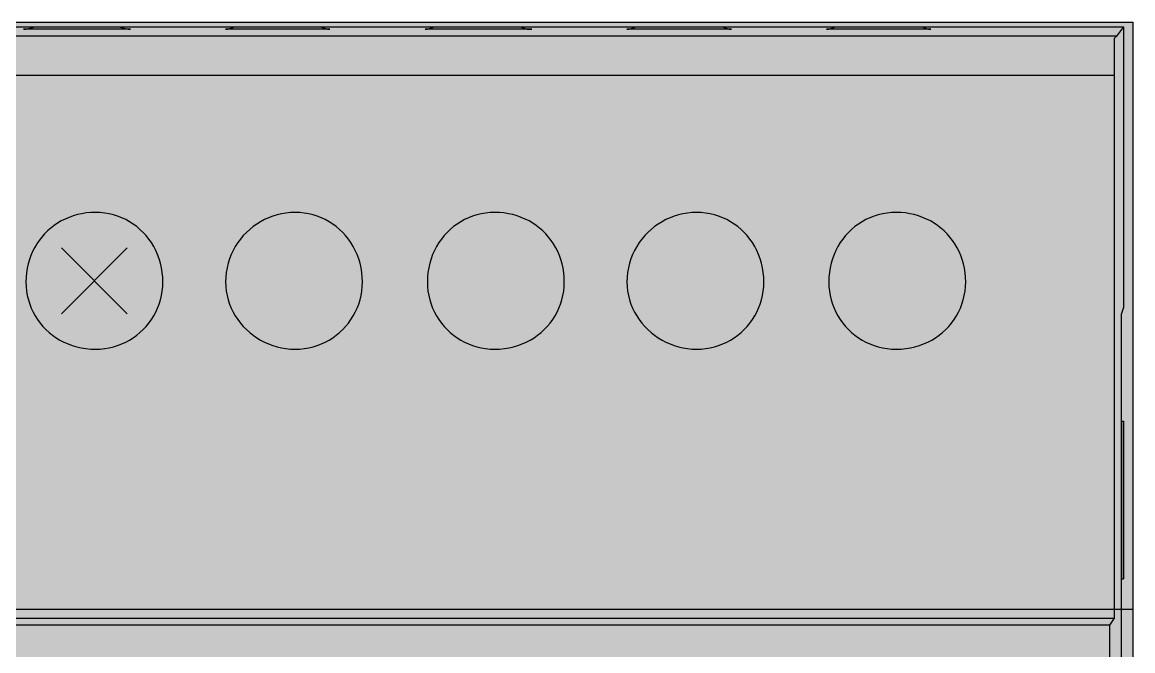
# Model space of a CAD drawing. Header units: millimetres. Extents: x 0 to 966, y -664 to 90.
# Drawn here: x 601.79 to 644, y -453.89 to -430 of the extents above; entities that cross this region are included whole.
import ezdxf

# ---------------------------------------------------------------- set-up
doc = ezdxf.new("R2010")
doc.units = ezdxf.units.MM
for name, color, linetype in [('HDL_BODY', 7, 'Continuous'), ('HDL_COLOUR', 7, 'Continuous'), ('HDL_DETAIL', 7, 'Continuous'), ('HDL_PRINT', 7, 'Continuous')]:
    doc.layers.add(name, color=color, linetype=linetype)

# ---------------------------------------------------------------- blocks, each defined once
blk = doc.blocks.new('M_DA6.10.1_FRONT')
at = {"layer": 'HDL_BODY', "true_color": 0x202126}
blk.add_hatch(color=250, dxfattribs=at).paths.add_polyline_path([(0, 0), (144, 0), (144, 90), (0, 90)])
at = {"layer": 'HDL_BODY', "true_color": 0x2a2a30}
blk.add_hatch(color=250, dxfattribs=at).paths.add_polyline_path([(0.4, 20.52), (143.6, 20.52), (143.6, 68.31), (0.4, 68.31)])
at = {"layer": 'HDL_COLOUR', "true_color": 0x1a332c}
blk.add_hatch(color=250, dxfattribs=at).paths.add_polyline_path([(107.142, 80.126), (107.136, 80.311), (107.118, 80.493), (107.089, 80.67), (107.05, 80.842), (107, 81.01), (106.94, 81.172), (106.87, 81.328), (106.791, 81.478), (106.704, 81.622), (106.607, 81.758), (106.503, 81.888), (106.391, 82.011), (106.271, 82.125), (106.145, 82.231), (106.012, 82.329), (105.873, 82.418), (105.728, 82.498), (105.577, 82.568), (105.422, 82.629), (105.262, 82.679), (105.097, 82.718), (104.929, 82.747), (104.757, 82.765), (104.582, 82.771), (104.404, 82.765), (104.23, 82.749), (104.06, 82.723), (103.894, 82.686), (103.732, 82.64), (103.576, 82.584), (103.424, 82.519), (103.278, 82.445), (103.138, 82.362), (103.004, 82.271), (102.877, 82.173), (102.756, 82.066), (102.642, 81.953), (102.535, 81.832), (102.437, 81.705), (102.346, 81.571), (102.263, 81.431), (102.189, 81.285), (102.124, 81.133), (102.068, 80.977), (102.021, 80.815), (101.985, 80.649), (101.958, 80.478), (101.942, 80.304), (101.936, 80.126), (101.942, 79.951), (101.96, 79.779), (101.989, 79.611), (102.028, 79.447), (102.079, 79.287), (102.139, 79.132), (102.21, 78.981), (102.29, 78.837), (102.379, 78.698), (102.477, 78.565), (102.583, 78.439), (102.698, 78.319), (102.82, 78.207), (102.95, 78.103), (103.087, 78.007), (103.231, 77.92), (103.381, 77.841), (103.537, 77.771), (103.699, 77.711), (103.866, 77.662), (104.039, 77.622), (104.216, 77.594), (104.397, 77.576), (104.582, 77.57), (104.757, 77.576), (104.929, 77.594), (105.097, 77.622), (105.262, 77.662), (105.422, 77.711), (105.577, 77.771), (105.728, 77.841), (105.873, 77.92), (106.012, 78.007), (106.145, 78.103), (106.271, 78.207), (106.391, 78.319), (106.503, 78.439), (106.607, 78.565), (106.704, 78.698), (106.791, 78.837), (106.87, 78.981), (106.94, 79.132), (107, 79.287), (107.05, 79.447), (107.089, 79.611), (107.118, 79.779), (107.136, 79.951), (107.142, 80.126)])
at = {"layer": 'HDL_COLOUR', "true_color": 0x18191d}
for points in [[(114.725, 80.126), (114.719, 80.311), (114.701, 80.493), (114.673, 80.67), (114.633, 80.842), (114.583, 81.01), (114.524, 81.172), (114.454, 81.328), (114.375, 81.478), (114.288, 81.622), (114.192, 81.758), (114.087, 81.888), (113.975, 82.011), (113.856, 82.125), (113.73, 82.231), (113.597, 82.329), (113.458, 82.418), (113.313, 82.498), (113.163, 82.568), (113.007, 82.629), (112.847, 82.679), (112.683, 82.718), (112.515, 82.747), (112.343, 82.765), (112.168, 82.771), (111.993, 82.765), (111.819, 82.747), (111.649, 82.718), (111.481, 82.679), (111.318, 82.629), (111.158, 82.568), (111.004, 82.498), (110.854, 82.418), (110.71, 82.329), (110.572, 82.231), (110.44, 82.125), (110.315, 82.011), (110.198, 81.888), (110.088, 81.758), (109.987, 81.622), (109.894, 81.478), (109.811, 81.328), (109.737, 81.172), (109.673, 81.01), (109.62, 80.842), (109.578, 80.67), (109.548, 80.493), (109.529, 80.311), (109.522, 80.126), (109.529, 79.951), (109.548, 79.779), (109.578, 79.611), (109.62, 79.447), (109.673, 79.287), (109.737, 79.132), (109.811, 78.981), (109.894, 78.837), (109.987, 78.698), (110.088, 78.565), (110.198, 78.439), (110.315, 78.319), (110.44, 78.207), (110.572, 78.103), (110.71, 78.007), (110.854, 77.92), (111.004, 77.841), (111.158, 77.771), (111.318, 77.711), (111.481, 77.662), (111.649, 77.622), (111.819, 77.594), (111.993, 77.576), (112.168, 77.57), (112.343, 77.576), (112.515, 77.594), (112.683, 77.622), (112.847, 77.662), (113.007, 77.711), (113.163, 77.771), (113.313, 77.841), (113.458, 77.92), (113.597, 78.007), (113.73, 78.103), (113.856, 78.207), (113.975, 78.319), (114.087, 78.439), (114.192, 78.565), (114.288, 78.698), (114.375, 78.837), (114.454, 78.981), (114.524, 79.132), (114.583, 79.287), (114.633, 79.447), (114.673, 79.611), (114.701, 79.779), (114.719, 79.951), (114.725, 80.126)], [(122.397, 80.126), (122.392, 80.304), (122.375, 80.478), (122.349, 80.649), (122.312, 80.815), (122.266, 80.977), (122.21, 81.133), (122.145, 81.285), (122.07, 81.431), (121.988, 81.571), (121.897, 81.705), (121.798, 81.832), (121.692, 81.953), (121.578, 82.066), (121.457, 82.173), (121.329, 82.271), (121.195, 82.362), (121.055, 82.445), (120.909, 82.519), (120.758, 82.584), (120.601, 82.64), (120.44, 82.686), (120.274, 82.723), (120.104, 82.749), (119.929, 82.765), (119.751, 82.771), (119.576, 82.765), (119.405, 82.747), (119.236, 82.718), (119.072, 82.679), (118.912, 82.629), (118.756, 82.568), (118.606, 82.498), (118.461, 82.418), (118.322, 82.329), (118.189, 82.231), (118.062, 82.125), (117.943, 82.011), (117.831, 81.888), (117.726, 81.758), (117.63, 81.622), (117.542, 81.478), (117.463, 81.328), (117.393, 81.172), (117.333, 81.01), (117.284, 80.842), (117.244, 80.67), (117.215, 80.493), (117.198, 80.311), (117.192, 80.126), (117.198, 79.951), (117.215, 79.779), (117.244, 79.611), (117.284, 79.447), (117.333, 79.287), (117.393, 79.132), (117.463, 78.981), (117.542, 78.837), (117.63, 78.698), (117.726, 78.565), (117.831, 78.439), (117.943, 78.319), (118.062, 78.207), (118.189, 78.103), (118.322, 78.007), (118.461, 77.92), (118.606, 77.841), (118.756, 77.771), (118.912, 77.711), (119.072, 77.662), (119.236, 77.622), (119.405, 77.594), (119.576, 77.576), (119.751, 77.57), (119.937, 77.576), (120.118, 77.594), (120.295, 77.622), (120.467, 77.662), (120.634, 77.711), (120.796, 77.771), (120.953, 77.841), (121.103, 77.92), (121.246, 78.007), (121.383, 78.103), (121.513, 78.207), (121.636, 78.319), (121.75, 78.439), (121.857, 78.565), (121.955, 78.698), (122.044, 78.837), (122.124, 78.981), (122.194, 79.132), (122.255, 79.287), (122.305, 79.447), (122.345, 79.611), (122.374, 79.779), (122.391, 79.951), (122.397, 80.126)], [(129.98, 80.126), (129.974, 80.311), (129.957, 80.493), (129.928, 80.67), (129.889, 80.842), (129.839, 81.01), (129.779, 81.172), (129.71, 81.328), (129.631, 81.478), (129.543, 81.622), (129.447, 81.758), (129.343, 81.888), (129.231, 82.011), (129.111, 82.125), (128.985, 82.231), (128.852, 82.329), (128.713, 82.418), (128.568, 82.498), (128.417, 82.568), (128.262, 82.629), (128.101, 82.679), (127.937, 82.718), (127.768, 82.747), (127.596, 82.765), (127.421, 82.771), (127.245, 82.765), (127.072, 82.747), (126.902, 82.718), (126.735, 82.679), (126.572, 82.629), (126.413, 82.568), (126.258, 82.498), (126.109, 82.418), (125.965, 82.329), (125.827, 82.231), (125.695, 82.125), (125.57, 82.011), (125.453, 81.888), (125.344, 81.758), (125.242, 81.622), (125.15, 81.478), (125.066, 81.328), (124.993, 81.172), (124.929, 81.01), (124.876, 80.842), (124.834, 80.67), (124.803, 80.493), (124.784, 80.311), (124.778, 80.126), (124.784, 79.951), (124.803, 79.779), (124.834, 79.611), (124.876, 79.447), (124.929, 79.287), (124.993, 79.132), (125.066, 78.981), (125.15, 78.837), (125.242, 78.698), (125.344, 78.565), (125.453, 78.439), (125.57, 78.319), (125.695, 78.207), (125.827, 78.103), (125.965, 78.007), (126.109, 77.92), (126.258, 77.841), (126.413, 77.771), (126.572, 77.711), (126.735, 77.662), (126.902, 77.622), (127.072, 77.594), (127.245, 77.576), (127.421, 77.57), (127.596, 77.576), (127.768, 77.594), (127.937, 77.622), (128.101, 77.662), (128.262, 77.711), (128.417, 77.771), (128.568, 77.841), (128.713, 77.92), (128.852, 78.007), (128.985, 78.103), (129.111, 78.207), (129.231, 78.319), (129.343, 78.439), (129.447, 78.565), (129.543, 78.698), (129.631, 78.837), (129.71, 78.981), (129.779, 79.132), (129.839, 79.287), (129.889, 79.447), (129.928, 79.611), (129.957, 79.779), (129.974, 79.951), (129.98, 80.126)], [(137.65, 80.126), (137.644, 80.304), (137.628, 80.478), (137.602, 80.649), (137.565, 80.815), (137.519, 80.977), (137.463, 81.133), (137.398, 81.285), (137.324, 81.431), (137.241, 81.571), (137.151, 81.705), (137.052, 81.832), (136.946, 81.953), (136.832, 82.066), (136.711, 82.173), (136.584, 82.271), (136.45, 82.362), (136.31, 82.445), (136.164, 82.519), (136.013, 82.584), (135.857, 82.64), (135.695, 82.686), (135.529, 82.723), (135.359, 82.749), (135.185, 82.765), (135.007, 82.771), (134.832, 82.765), (134.66, 82.747), (134.491, 82.718), (134.326, 82.679), (134.166, 82.629), (134.011, 82.568), (133.86, 82.498), (133.715, 82.418), (133.576, 82.329), (133.443, 82.231), (133.316, 82.125), (133.197, 82.011), (133.085, 81.888), (132.981, 81.758), (132.885, 81.622), (132.797, 81.478), (132.718, 81.328), (132.649, 81.172), (132.589, 81.01), (132.539, 80.842), (132.499, 80.67), (132.471, 80.493), (132.453, 80.311), (132.447, 80.126), (132.453, 79.951), (132.471, 79.779), (132.499, 79.611), (132.539, 79.447), (132.589, 79.287), (132.649, 79.132), (132.718, 78.981), (132.797, 78.837), (132.885, 78.698), (132.981, 78.565), (133.085, 78.439), (133.197, 78.319), (133.316, 78.207), (133.443, 78.103), (133.576, 78.007), (133.715, 77.92), (133.86, 77.841), (134.011, 77.771), (134.166, 77.711), (134.326, 77.662), (134.491, 77.622), (134.66, 77.594), (134.832, 77.576), (135.007, 77.57), (135.192, 77.576), (135.373, 77.594), (135.55, 77.622), (135.722, 77.662), (135.89, 77.711), (136.051, 77.771), (136.207, 77.841), (136.357, 77.92), (136.501, 78.007), (136.638, 78.103), (136.767, 78.207), (136.89, 78.319), (137.004, 78.439), (137.11, 78.565), (137.208, 78.698), (137.297, 78.837), (137.377, 78.981), (137.447, 79.132), (137.508, 79.287), (137.558, 79.447), (137.598, 79.611), (137.626, 79.779), (137.644, 79.951), (137.65, 80.126)]]:
    blk.add_hatch(color=250, dxfattribs=at).paths.add_polyline_path(points)
at = {"layer": 'HDL_COLOUR', "true_color": 0x9ea4a8}
blk.add_hatch(color=253, dxfattribs=at).paths.add_polyline_path([(106.361, 80.17), (106.345, 80.408), (106.299, 80.642), (106.222, 80.867), (106.117, 81.081), (105.984, 81.278), (105.827, 81.457), (105.648, 81.614), (105.45, 81.747), (105.236, 81.852), (105.01, 81.929), (104.777, 81.975), (104.539, 81.991), (104.301, 81.975), (104.067, 81.929), (103.842, 81.852), (103.628, 81.747), (103.43, 81.614), (103.251, 81.457), (103.094, 81.278), (102.961, 81.081), (102.856, 80.867), (102.779, 80.642), (102.733, 80.408), (102.717, 80.17), (102.733, 79.933), (102.779, 79.699), (102.856, 79.474), (102.961, 79.26), (103.094, 79.062), (103.251, 78.883), (103.43, 78.726), (103.628, 78.594), (103.842, 78.489), (104.067, 78.412), (104.301, 78.366), (104.539, 78.35), (104.777, 78.366), (105.01, 78.412), (105.236, 78.489), (105.45, 78.594), (105.648, 78.726), (105.827, 78.883), (105.984, 79.062), (106.117, 79.26), (106.222, 79.474), (106.299, 79.699), (106.345, 79.933)])
at = {"layer": 'HDL_PRINT', "true_color": 0xdee1e9}
for points in [[(102.201, 85.68), (104.582, 85.68), (104.761, 85.505), (104.761, 82.771), (104.407, 82.771), (104.407, 85.505), (104.582, 85.329), (102.201, 85.329), (102.201, 85.68)], [(104.055, 74.574), (103.612, 74.574), (103.612, 76.074), (103.58, 76.018), (103.542, 75.968), (103.499, 75.926), (103.451, 75.89), (103.4, 75.861), (103.346, 75.838), (103.289, 75.822), (103.231, 75.812), (103.171, 75.809), (103.171, 76.16), (103.205, 76.164), (103.24, 76.175), (103.276, 76.193), (103.316, 76.216), (103.36, 76.242), (103.409, 76.272), (103.464, 76.303), (103.526, 76.336), (103.562, 76.374), (103.598, 76.412), (103.631, 76.45), (103.659, 76.488), (103.681, 76.526), (103.696, 76.563), (103.701, 76.6), (104.055, 76.6), (104.055, 74.574)], [(105.906, 75.015), (105.906, 74.574), (104.582, 74.574), (104.586, 74.637), (104.596, 74.693), (104.61, 74.745), (104.627, 74.795), (104.643, 74.845), (104.657, 74.897), (104.668, 74.953), (104.671, 75.015), (104.704, 75.048), (104.743, 75.086), (104.786, 75.13), (104.834, 75.177), (104.885, 75.229), (104.939, 75.283), (104.996, 75.339), (105.053, 75.397), (105.112, 75.455), (105.174, 75.517), (105.229, 75.572), (105.278, 75.621), (105.321, 75.664), (105.361, 75.704), (105.398, 75.741), (105.432, 75.775), (105.466, 75.809), (105.498, 75.846), (105.521, 75.884), (105.536, 75.921), (105.546, 75.959), (105.55, 75.997), (105.552, 76.036), (105.552, 76.074), (105.552, 76.111), (105.549, 76.138), (105.542, 76.161), (105.527, 76.183), (105.502, 76.211), (105.466, 76.249), (105.459, 76.286), (105.44, 76.31), (105.41, 76.325), (105.373, 76.332), (105.332, 76.335), (105.287, 76.336), (105.244, 76.335), (105.204, 76.332), (105.167, 76.325), (105.138, 76.31), (105.119, 76.286), (105.112, 76.249), (105.08, 76.211), (105.057, 76.174), (105.042, 76.136), (105.032, 76.098), (105.028, 76.061), (105.026, 76.023), (105.026, 75.985), (104.582, 76.074), (104.609, 76.132), (104.631, 76.19), (104.651, 76.246), (104.672, 76.3), (104.694, 76.352), (104.72, 76.399), (104.753, 76.443), (104.795, 76.481), (104.847, 76.514), (104.884, 76.543), (104.929, 76.564), (104.979, 76.579), (105.035, 76.59), (105.094, 76.596), (105.157, 76.599), (105.222, 76.6), (105.287, 76.6), (105.354, 76.6), (105.42, 76.599), (105.483, 76.596), (105.543, 76.59), (105.598, 76.579), (105.649, 76.564), (105.694, 76.543), (105.731, 76.514), (105.783, 76.458), (105.824, 76.407), (105.854, 76.36), (105.876, 76.315), (105.891, 76.271), (105.9, 76.226), (105.905, 76.18), (105.906, 76.129), (105.906, 76.074), (105.906, 76.029), (105.906, 75.985), (105.906, 75.94), (105.906, 75.896), (105.906, 75.852), (105.906, 75.809), (105.873, 75.771), (105.848, 75.733), (105.827, 75.695), (105.808, 75.657), (105.788, 75.619), (105.763, 75.581), (105.731, 75.544), (105.697, 75.54), (105.664, 75.528), (105.631, 75.507), (105.597, 75.478), (105.564, 75.44), (105.531, 75.395), (105.499, 75.341), (105.466, 75.28), (105.428, 75.242), (105.39, 75.206), (105.351, 75.173), (105.314, 75.145), (105.276, 75.123), (105.238, 75.109), (105.201, 75.104), (105.2, 75.06), (105.195, 75.034), (105.182, 75.02), (105.155, 75.015), (105.112, 75.015), (105.906, 75.015)]]:
    blk.add_hatch(color=254, dxfattribs=at).paths.add_polyline_path(points)
at = {"layer": 'HDL_DETAIL', "color": 251, "true_color": 0x52555c}
for points in [[(0, 90), (144, 90), (144, 0), (0, 0), (0, 90)], [(143.647, 89.824), (143.647, 89.824)], [(143.647, 89.824), (143.647, 89.824)], [(143.647, 89.824), (143.647, 89.824)], [(143.382, 89.47), (143.382, 89.47)], [(143.382, 89.47), (143.382, 89.47)], [(143.295, 87.974), (143.295, 87.974)], [(143.295, 87.974), (143.295, 87.974)], [(107.142, 80.126), (107.136, 80.311), (107.118, 80.493), (107.089, 80.67), (107.05, 80.842), (107, 81.01), (106.94, 81.172), (106.87, 81.328), (106.791, 81.478), (106.704, 81.622), (106.607, 81.758), (106.503, 81.888), (106.391, 82.011), (106.271, 82.125), (106.145, 82.231), (106.012, 82.329), (105.873, 82.418), (105.728, 82.498), (105.577, 82.568), (105.422, 82.629), (105.262, 82.679), (105.097, 82.718), (104.929, 82.747), (104.757, 82.765), (104.582, 82.771), (104.404, 82.765), (104.23, 82.749), (104.06, 82.723), (103.894, 82.686), (103.732, 82.64), (103.576, 82.584), (103.424, 82.519), (103.278, 82.445), (103.138, 82.362), (103.004, 82.271), (102.877, 82.173), (102.756, 82.066), (102.642, 81.953), (102.535, 81.832), (102.437, 81.705), (102.346, 81.571), (102.263, 81.431), (102.189, 81.285), (102.124, 81.133), (102.068, 80.977), (102.021, 80.815), (101.985, 80.649), (101.958, 80.478), (101.942, 80.304), (101.936, 80.126), (101.942, 79.951), (101.96, 79.779), (101.989, 79.611), (102.028, 79.447), (102.079, 79.287), (102.139, 79.132), (102.21, 78.981), (102.29, 78.837), (102.379, 78.698), (102.477, 78.565), (102.583, 78.439), (102.698, 78.319), (102.82, 78.207), (102.95, 78.103), (103.087, 78.007), (103.231, 77.92), (103.381, 77.841), (103.537, 77.771), (103.699, 77.711), (103.866, 77.662), (104.039, 77.622), (104.216, 77.594), (104.397, 77.576), (104.582, 77.57), (104.757, 77.576), (104.929, 77.594), (105.097, 77.622), (105.262, 77.662), (105.422, 77.711), (105.577, 77.771), (105.728, 77.841), (105.873, 77.92), (106.012, 78.007), (106.145, 78.103), (106.271, 78.207), (106.391, 78.319), (106.503, 78.439), (106.607, 78.565), (106.704, 78.698), (106.791, 78.837), (106.87, 78.981), (106.94, 79.132), (107, 79.287), (107.05, 79.447), (107.089, 79.611), (107.118, 79.779), (107.136, 79.951), (107.142, 80.126)], [(114.725, 80.126), (114.719, 80.311), (114.701, 80.493), (114.673, 80.67), (114.633, 80.842), (114.583, 81.01), (114.524, 81.172), (114.454, 81.328), (114.375, 81.478), (114.288, 81.622), (114.192, 81.758), (114.087, 81.888), (113.975, 82.011), (113.856, 82.125), (113.73, 82.231), (113.597, 82.329), (113.458, 82.418), (113.313, 82.498), (113.163, 82.568), (113.007, 82.629), (112.847, 82.679), (112.683, 82.718), (112.515, 82.747), (112.343, 82.765), (112.168, 82.771), (111.993, 82.765), (111.819, 82.747), (111.649, 82.718), (111.481, 82.679), (111.318, 82.629), (111.158, 82.568), (111.004, 82.498), (110.854, 82.418), (110.71, 82.329), (110.572, 82.231), (110.44, 82.125), (110.315, 82.011), (110.198, 81.888), (110.088, 81.758), (109.987, 81.622), (109.894, 81.478), (109.811, 81.328), (109.737, 81.172), (109.673, 81.01), (109.62, 80.842), (109.578, 80.67), (109.548, 80.493), (109.529, 80.311), (109.522, 80.126), (109.529, 79.951), (109.548, 79.779), (109.578, 79.611), (109.62, 79.447), (109.673, 79.287), (109.737, 79.132), (109.811, 78.981), (109.894, 78.837), (109.987, 78.698), (110.088, 78.565), (110.198, 78.439), (110.315, 78.319), (110.44, 78.207), (110.572, 78.103), (110.71, 78.007), (110.854, 77.92), (111.004, 77.841), (111.158, 77.771), (111.318, 77.711), (111.481, 77.662), (111.649, 77.622), (111.819, 77.594), (111.993, 77.576), (112.168, 77.57), (112.343, 77.576), (112.515, 77.594), (112.683, 77.622), (112.847, 77.662), (113.007, 77.711), (113.163, 77.771), (113.313, 77.841), (113.458, 77.92), (113.597, 78.007), (113.73, 78.103), (113.856, 78.207), (113.975, 78.319), (114.087, 78.439), (114.192, 78.565), (114.288, 78.698), (114.375, 78.837), (114.454, 78.981), (114.524, 79.132), (114.583, 79.287), (114.633, 79.447), (114.673, 79.611), (114.701, 79.779), (114.719, 79.951), (114.725, 80.126)], [(122.397, 80.126), (122.392, 80.304), (122.375, 80.478), (122.349, 80.649), (122.312, 80.815), (122.266, 80.977), (122.21, 81.133), (122.145, 81.285), (122.07, 81.431), (121.988, 81.571), (121.897, 81.705), (121.798, 81.832), (121.692, 81.953), (121.578, 82.066), (121.457, 82.173), (121.329, 82.271), (121.195, 82.362), (121.055, 82.445), (120.909, 82.519), (120.758, 82.584), (120.601, 82.64), (120.44, 82.686), (120.274, 82.723), (120.104, 82.749), (119.929, 82.765), (119.751, 82.771), (119.576, 82.765), (119.405, 82.747), (119.236, 82.718), (119.072, 82.679), (118.912, 82.629), (118.756, 82.568), (118.606, 82.498), (118.461, 82.418), (118.322, 82.329), (118.189, 82.231), (118.062, 82.125), (117.943, 82.011), (117.831, 81.888), (117.726, 81.758), (117.63, 81.622), (117.542, 81.478), (117.463, 81.328), (117.393, 81.172), (117.333, 81.01), (117.284, 80.842), (117.244, 80.67), (117.215, 80.493), (117.198, 80.311), (117.192, 80.126), (117.198, 79.951), (117.215, 79.779), (117.244, 79.611), (117.284, 79.447), (117.333, 79.287), (117.393, 79.132), (117.463, 78.981), (117.542, 78.837), (117.63, 78.698), (117.726, 78.565), (117.831, 78.439), (117.943, 78.319), (118.062, 78.207), (118.189, 78.103), (118.322, 78.007), (118.461, 77.92), (118.606, 77.841), (118.756, 77.771), (118.912, 77.711), (119.072, 77.662), (119.236, 77.622), (119.405, 77.594), (119.576, 77.576), (119.751, 77.57), (119.937, 77.576), (120.118, 77.594), (120.295, 77.622), (120.467, 77.662), (120.634, 77.711), (120.796, 77.771), (120.953, 77.841), (121.103, 77.92), (121.246, 78.007), (121.383, 78.103), (121.513, 78.207), (121.636, 78.319), (121.75, 78.439), (121.857, 78.565), (121.955, 78.698), (122.044, 78.837), (122.124, 78.981), (122.194, 79.132), (122.255, 79.287), (122.305, 79.447), (122.345, 79.611), (122.374, 79.779), (122.391, 79.951), (122.397, 80.126)], [(129.98, 80.126), (129.974, 80.311), (129.957, 80.493), (129.928, 80.67), (129.889, 80.842), (129.839, 81.01), (129.779, 81.172), (129.71, 81.328), (129.631, 81.478), (129.543, 81.622), (129.447, 81.758), (129.343, 81.888), (129.231, 82.011), (129.111, 82.125), (128.985, 82.231), (128.852, 82.329), (128.713, 82.418), (128.568, 82.498), (128.417, 82.568), (128.262, 82.629), (128.101, 82.679), (127.937, 82.718), (127.768, 82.747), (127.596, 82.765), (127.421, 82.771), (127.245, 82.765), (127.072, 82.747), (126.902, 82.718), (126.735, 82.679), (126.572, 82.629), (126.413, 82.568), (126.258, 82.498), (126.109, 82.418), (125.965, 82.329), (125.827, 82.231), (125.695, 82.125), (125.57, 82.011), (125.453, 81.888), (125.344, 81.758), (125.242, 81.622), (125.15, 81.478), (125.066, 81.328), (124.993, 81.172), (124.929, 81.01), (124.876, 80.842), (124.834, 80.67), (124.803, 80.493), (124.784, 80.311), (124.778, 80.126), (124.784, 79.951), (124.803, 79.779), (124.834, 79.611), (124.876, 79.447), (124.929, 79.287), (124.993, 79.132), (125.066, 78.981), (125.15, 78.837), (125.242, 78.698), (125.344, 78.565), (125.453, 78.439), (125.57, 78.319), (125.695, 78.207), (125.827, 78.103), (125.965, 78.007), (126.109, 77.92), (126.258, 77.841), (126.413, 77.771), (126.572, 77.711), (126.735, 77.662), (126.902, 77.622), (127.072, 77.594), (127.245, 77.576), (127.421, 77.57), (127.596, 77.576), (127.768, 77.594), (127.937, 77.622), (128.101, 77.662), (128.262, 77.711), (128.417, 77.771), (128.568, 77.841), (128.713, 77.92), (128.852, 78.007), (128.985, 78.103), (129.111, 78.207), (129.231, 78.319), (129.343, 78.439), (129.447, 78.565), (129.543, 78.698), (129.631, 78.837), (129.71, 78.981), (129.779, 79.132), (129.839, 79.287), (129.889, 79.447), (129.928, 79.611), (129.957, 79.779), (129.974, 79.951), (129.98, 80.126)], [(137.65, 80.126), (137.644, 80.304), (137.628, 80.478), (137.602, 80.649), (137.565, 80.815), (137.519, 80.977), (137.463, 81.133), (137.398, 81.285), (137.324, 81.431), (137.241, 81.571), (137.151, 81.705), (137.052, 81.832), (136.946, 81.953), (136.832, 82.066), (136.711, 82.173), (136.584, 82.271), (136.45, 82.362), (136.31, 82.445), (136.164, 82.519), (136.013, 82.584), (135.857, 82.64), (135.695, 82.686), (135.529, 82.723), (135.359, 82.749), (135.185, 82.765), (135.007, 82.771), (134.832, 82.765), (134.66, 82.747), (134.491, 82.718), (134.326, 82.679), (134.166, 82.629), (134.011, 82.568), (133.86, 82.498), (133.715, 82.418), (133.576, 82.329), (133.443, 82.231), (133.316, 82.125), (133.197, 82.011), (133.085, 81.888), (132.981, 81.758), (132.885, 81.622), (132.797, 81.478), (132.718, 81.328), (132.649, 81.172), (132.589, 81.01), (132.539, 80.842), (132.499, 80.67), (132.471, 80.493), (132.453, 80.311), (132.447, 80.126), (132.453, 79.951), (132.471, 79.779), (132.499, 79.611), (132.539, 79.447), (132.589, 79.287), (132.649, 79.132), (132.718, 78.981), (132.797, 78.837), (132.885, 78.698), (132.981, 78.565), (133.085, 78.439), (133.197, 78.319), (133.316, 78.207), (133.443, 78.103), (133.576, 78.007), (133.715, 77.92), (133.86, 77.841), (134.011, 77.771), (134.166, 77.711), (134.326, 77.662), (134.491, 77.622), (134.66, 77.594), (134.832, 77.576), (135.007, 77.57), (135.192, 77.576), (135.373, 77.594), (135.55, 77.622), (135.722, 77.662), (135.89, 77.711), (136.051, 77.771), (136.207, 77.841), (136.357, 77.92), (136.501, 78.007), (136.638, 78.103), (136.767, 78.207), (136.89, 78.319), (137.004, 78.439), (137.11, 78.565), (137.208, 78.698), (137.297, 78.837), (137.377, 78.981), (137.447, 79.132), (137.508, 79.287), (137.558, 79.447), (137.598, 79.611), (137.626, 79.779), (137.644, 79.951), (137.65, 80.126)], [(143.647, 79.245), (143.647, 79.245)], [(143.647, 79.245), (143.647, 79.245)], [(143.647, 79.245), (143.647, 79.245)], [(143.647, 79.245), (143.647, 79.245)], [(143.647, 79.245), (143.647, 79.245)], [(143.647, 79.245), (143.647, 79.245)], [(143.647, 79.245), (143.647, 79.245)], [(143.647, 79.245), (143.647, 79.245)], [(143.647, 79.245), (143.647, 79.245)], [(143.647, 79.245), (143.647, 79.245)], [(143.647, 79.245), (143.647, 79.245)], [(143.647, 79.245), (143.647, 79.245)], [(143.647, 79.245), (143.647, 79.245)], [(143.647, 79.245), (143.647, 79.245)], [(143.647, 79.245), (143.647, 79.245)], [(143.647, 79.245), (143.647, 79.245)], [(143.647, 79.245), (143.647, 79.245)], [(143.647, 79.245), (143.647, 79.245)], [(143.647, 79.245), (143.647, 79.245)], [(143.647, 79.245), (143.647, 79.245)], [(143.647, 79.245), (143.647, 79.245)], [(143.647, 79.245), (143.647, 79.245)], [(143.647, 79.245), (143.647, 79.245)], [(143.647, 79.245), (143.647, 79.245)], [(143.56, 77.306), (143.56, 77.306)], [(143.56, 75.104), (143.56, 75.104)], [(143.56, 75.104), (143.56, 75.104)], [(143.56, 75.104), (143.56, 75.104)], [(143.56, 75.104), (143.56, 75.104)], [(143.56, 75.104), (143.56, 75.104)], [(143.56, 75.104), (143.56, 75.104)], [(143.56, 75.104), (143.56, 75.104)], [(143.56, 75.104), (143.56, 75.104)], [(143.56, 75.104), (143.56, 75.104)], [(143.56, 75.104), (143.56, 75.104)], [(143.56, 75.104), (143.56, 75.104)], [(143.56, 75.104), (143.56, 75.104)], [(143.56, 75.104), (143.56, 75.104)], [(143.56, 75.104), (143.56, 75.104)], [(143.56, 75.104), (143.56, 75.104)], [(143.56, 75.104), (143.56, 75.104)], [(143.56, 75.104), (143.56, 75.104)], [(143.56, 75.104), (143.56, 75.104)], [(143.56, 75.104), (143.56, 75.104)], [(143.56, 75.104), (143.56, 75.104)], [(143.56, 75.104), (143.56, 75.104)], [(143.56, 75.104), (143.56, 75.104)], [(143.56, 75.104), (143.56, 75.104)], [(143.56, 75.104), (143.56, 75.104)], [(143.56, 75.104), (143.56, 75.104)], [(143.56, 74.839), (143.56, 74.839)], [(143.647, 74.839), (143.647, 74.839)], [(143.647, 74.839), (143.647, 74.839)], [(143.647, 74.839), (143.647, 74.839)], [(143.56, 68.845), (143.56, 68.845)], [(143.647, 68.845), (143.647, 68.845)], [(143.647, 68.845), (143.647, 68.845)], [(143.647, 68.845), (143.647, 68.845)], [(143.56, 68.58), (143.56, 68.58)], [(143.56, 68.58), (143.56, 68.58)], [(143.56, 68.58), (143.56, 68.58)], [(143.56, 68.58), (143.56, 68.58)], [(143.56, 68.58), (143.56, 68.58)], [(143.56, 68.58), (143.56, 68.58)], [(143.56, 68.58), (143.56, 68.58)], [(143.56, 68.58), (143.56, 68.58)], [(143.56, 68.58), (143.56, 68.58)], [(143.56, 68.58), (143.56, 68.58)], [(143.56, 68.58), (143.56, 68.58)], [(143.56, 68.58), (143.56, 68.58)], [(143.56, 68.58), (143.56, 68.58)], [(143.56, 68.58), (143.56, 68.58)], [(143.56, 68.58), (143.56, 68.58)], [(143.56, 68.58), (143.56, 68.58)], [(143.56, 68.58), (143.56, 68.58)], [(143.56, 68.58), (143.56, 68.58)], [(143.56, 68.58), (143.56, 68.58)], [(143.56, 68.58), (143.56, 68.58)], [(143.56, 68.58), (143.56, 68.58)], [(143.56, 68.58), (143.56, 68.58)], [(143.56, 68.58), (143.56, 68.58)], [(143.56, 68.58), (143.56, 68.58)], [(143.56, 68.58), (143.56, 68.58)], [(0, 67.697), (144, 67.697), (144, 22.302), (0, 22.302), (0, 67.697)], [(143.295, 67.345), (143.295, 67.345)], [(143.295, 67.345), (143.295, 67.345)], [(143.295, 67.345), (143.295, 67.345)], [(143.12, 67.08), (143.12, 67.08)], [(143.12, 67.08), (143.12, 67.08)], [(143.56, 66.375), (143.56, 66.375)]]:
    blk.add_lwpolyline(points, close=True, dxfattribs=at)
for points in [[(78.127, 89.824), (143.647, 89.824)], [(78.127, 89.824), (143.647, 89.824)], [(78.127, 89.824), (143.647, 89.824)], [(78.127, 89.824), (143.647, 89.824)], [(78.127, 89.824), (143.647, 89.824)], [(78.127, 89.824), (143.647, 89.824)], [(78.127, 89.824), (143.647, 89.824)], [(78.127, 89.824), (143.647, 89.824)], [(78.127, 89.824), (143.647, 89.824)], [(78.127, 89.824), (143.647, 89.824)], [(78.127, 89.824), (143.647, 89.824)], [(78.127, 89.824), (143.647, 89.824)], [(78.127, 89.824), (143.647, 89.824)], [(78.127, 89.824), (143.647, 89.824)], [(78.127, 89.824), (143.647, 89.824)], [(78.127, 89.824), (143.647, 89.824)], [(78.127, 89.824), (143.647, 89.824)], [(78.127, 89.824), (143.647, 89.824)], [(78.127, 89.824), (143.647, 89.824)], [(78.127, 89.824), (143.647, 89.824)], [(78.127, 89.824), (143.647, 89.824)], [(101.85, 89.735), (101.936, 89.735)], [(105.906, 89.735), (105.817, 89.735), (105.466, 89.735), (105.026, 89.735), (104.496, 89.735), (103.877, 89.735), (103.261, 89.735), (102.731, 89.735), (102.291, 89.735), (101.936, 89.735), (101.85, 89.735)], [(101.936, 89.735), (102.291, 89.824), (102.731, 89.824), (103.261, 89.824), (103.877, 89.824), (104.496, 89.824), (105.026, 89.824), (105.466, 89.824), (105.817, 89.735), (105.906, 89.735)], [(109.522, 89.735), (109.609, 89.735)], [(113.49, 89.735), (113.4, 89.735), (113.135, 89.735), (112.695, 89.735), (112.079, 89.735), (111.46, 89.735), (110.844, 89.735), (110.314, 89.735), (109.874, 89.735), (109.609, 89.735), (109.522, 89.735)], [(109.609, 89.735), (109.874, 89.824), (110.314, 89.824), (110.844, 89.824), (111.46, 89.824), (112.079, 89.824), (112.695, 89.824), (113.135, 89.824), (113.4, 89.735), (113.49, 89.735)], [(117.106, 89.735), (117.192, 89.735)], [(121.162, 89.735), (120.983, 89.735), (120.722, 89.735), (120.278, 89.735), (119.751, 89.735), (119.132, 89.735), (118.516, 89.735), (117.987, 89.735), (117.457, 89.735), (117.192, 89.735), (117.106, 89.735)], [(117.192, 89.735), (117.457, 89.824), (117.987, 89.824), (118.516, 89.824), (119.132, 89.824), (119.751, 89.824), (120.278, 89.824), (120.722, 89.824), (120.983, 89.735), (121.162, 89.735)], [(124.778, 89.735), (124.864, 89.735)], [(128.745, 89.735), (128.656, 89.735), (128.391, 89.735), (127.951, 89.735), (127.334, 89.735), (126.715, 89.735), (126.099, 89.735), (125.57, 89.735), (125.129, 89.735), (124.864, 89.735), (124.778, 89.735)], [(124.864, 89.735), (125.129, 89.824), (125.57, 89.824), (126.099, 89.824), (126.715, 89.824), (127.334, 89.824), (127.951, 89.824), (128.391, 89.824), (128.656, 89.735), (128.745, 89.735)], [(132.361, 89.735), (132.447, 89.735)], [(136.328, 89.735), (136.239, 89.735), (135.977, 89.735), (135.534, 89.735), (135.007, 89.735), (134.388, 89.735), (133.772, 89.735), (133.153, 89.735), (132.712, 89.735), (132.447, 89.735), (132.361, 89.735)], [(132.447, 89.735), (132.712, 89.824), (133.153, 89.824), (133.772, 89.824), (134.388, 89.824), (135.007, 89.824), (135.534, 89.824), (135.977, 89.824), (136.239, 89.735), (136.328, 89.735)], [(143.647, 89.824), (143.382, 89.47)], [(143.647, 89.824), (143.382, 89.47)], [(143.647, 89.824), (143.382, 89.47)], [(143.647, 89.824), (143.382, 89.47)], [(143.647, 89.824), (143.382, 89.47)], [(143.647, 89.824), (143.382, 89.47)], [(143.647, 89.824), (143.382, 89.47)], [(143.647, 89.824), (143.382, 89.47)], [(143.647, 89.824), (143.382, 89.47)], [(143.647, 89.824), (143.382, 89.47)], [(143.647, 89.824), (143.382, 89.47)], [(143.647, 89.824), (143.382, 89.47)], [(143.647, 89.824), (143.382, 89.47)], [(143.647, 89.824), (143.382, 89.47)], [(143.647, 89.824), (143.382, 89.47)], [(143.647, 89.824), (143.382, 89.47)], [(143.647, 89.824), (143.382, 89.47)], [(143.647, 89.824), (143.382, 89.47)], [(143.647, 89.824), (143.382, 89.47)], [(143.647, 89.824), (143.382, 89.47)], [(143.647, 89.824), (143.382, 89.47)], [(143.647, 89.824), (143.647, 79.245)], [(143.647, 89.824), (143.647, 79.245)], [(143.647, 89.824), (143.647, 79.245)], [(143.647, 89.824), (143.647, 79.245)], [(143.647, 89.824), (143.647, 79.245)], [(143.647, 89.824), (143.647, 79.245)], [(143.647, 89.824), (143.647, 79.245)], [(143.647, 89.824), (143.647, 79.245)], [(143.647, 89.824), (143.647, 79.245)], [(143.647, 89.824), (143.647, 79.245)], [(143.647, 89.824), (143.647, 79.245)], [(143.647, 89.824), (143.647, 79.245)], [(143.647, 89.824), (143.647, 79.245)], [(143.647, 89.824), (143.647, 79.245)], [(143.647, 89.824), (143.647, 79.245)], [(143.647, 89.824), (143.647, 79.245)], [(143.647, 89.824), (143.647, 79.245)], [(143.647, 89.824), (143.647, 79.245)], [(143.647, 89.824), (143.647, 79.245)], [(143.647, 89.824), (143.647, 79.245)], [(143.647, 89.824), (143.647, 79.245)], [(143.382, 89.47), (0.089, 89.47)], [(143.382, 89.47), (0.089, 89.47)], [(143.382, 89.47), (0.089, 89.47)], [(143.382, 89.47), (0.089, 89.47)], [(143.382, 89.47), (0.089, 89.47)], [(143.382, 89.47), (0.089, 89.47)], [(143.382, 89.47), (0.089, 89.47)], [(143.382, 89.47), (0.089, 89.47)], [(143.382, 89.47), (0.089, 89.47)], [(143.382, 89.47), (0.089, 89.47)], [(143.382, 89.47), (0.089, 89.47)], [(143.382, 89.47), (0.089, 89.47)], [(143.382, 89.47), (0.089, 89.47)], [(143.382, 89.47), (0.089, 89.47)], [(143.382, 89.47), (0.089, 89.47)], [(143.382, 89.47), (0.089, 89.47)], [(143.382, 89.47), (0.089, 89.47)], [(143.382, 89.47), (0.089, 89.47)], [(143.382, 89.47), (0.089, 89.47)], [(143.382, 89.47), (0.089, 89.47)], [(143.382, 89.47), (0.089, 89.47)], [(143.382, 89.47), (143.295, 89.384), (143.295, 89.206), (143.295, 88.855), (143.295, 88.414), (143.295, 87.974)], [(143.295, 87.974), (0.089, 87.974)], [(143.295, 87.974), (0.089, 87.974)], [(143.295, 87.974), (0.089, 87.974)], [(143.295, 87.974), (0.089, 87.974)], [(143.295, 87.974), (0.089, 87.974)], [(143.295, 87.974), (0.089, 87.974)], [(143.295, 87.974), (0.089, 87.974)], [(143.295, 87.974), (0.089, 87.974)], [(143.295, 87.974), (0.089, 87.974)], [(143.295, 87.974), (0.089, 87.974)], [(143.295, 87.974), (0.089, 87.974)], [(143.295, 87.974), (0.089, 87.974)], [(143.295, 87.974), (0.089, 87.974)], [(143.295, 87.974), (0.089, 87.974)], [(143.295, 87.974), (0.089, 87.974)], [(143.295, 87.974), (0.089, 87.974)], [(143.295, 87.974), (0.089, 87.974)], [(143.295, 87.974), (0.089, 87.974)], [(143.295, 87.974), (0.089, 87.974)], [(143.295, 87.974), (0.089, 87.974)], [(143.295, 87.974), (0.089, 87.974)], [(143.295, 87.974), (143.295, 67.345)], [(143.295, 87.974), (143.295, 67.345)], [(143.295, 87.974), (143.295, 67.345)], [(143.295, 87.974), (143.295, 67.345)], [(143.295, 87.974), (143.295, 67.345)], [(143.295, 87.974), (143.295, 67.345)], [(143.295, 87.974), (143.295, 67.345)], [(143.295, 87.974), (143.295, 67.345)], [(143.295, 87.974), (143.295, 67.345)], [(143.295, 87.974), (143.295, 67.345)], [(143.295, 87.974), (143.295, 67.345)], [(143.295, 87.974), (143.295, 67.345)], [(143.295, 87.974), (143.295, 67.345)], [(143.295, 87.974), (143.295, 67.345)], [(143.295, 87.974), (143.295, 67.345)], [(143.295, 87.974), (143.295, 67.345)], [(143.295, 87.974), (143.295, 67.345)], [(143.295, 87.974), (143.295, 67.345)], [(143.295, 87.974), (143.295, 67.345)], [(143.295, 87.974), (143.295, 67.345)], [(143.295, 87.974), (143.295, 67.345)], [(143.647, 79.245), (143.647, 79.159), (143.56, 78.894), (143.56, 78.454), (143.56, 77.924), (143.56, 77.306)], [(143.56, 77.306), (143.56, 75.104)], [(143.56, 77.306), (143.56, 75.104)], [(143.56, 77.306), (143.56, 75.104)], [(143.56, 77.306), (143.56, 75.104)], [(143.56, 77.306), (143.56, 75.104)], [(143.56, 77.306), (143.56, 75.104)], [(143.56, 77.306), (143.56, 75.104)], [(143.56, 77.306), (143.56, 75.104)], [(143.56, 77.306), (143.56, 75.104)], [(143.56, 77.306), (143.56, 75.104)], [(143.56, 77.306), (143.56, 75.104)], [(143.56, 77.306), (143.56, 75.104)], [(143.56, 77.306), (143.56, 75.104)], [(143.56, 77.306), (143.56, 75.104)], [(143.56, 77.306), (143.56, 75.104)], [(143.56, 77.306), (143.56, 75.104)], [(143.56, 77.306), (143.56, 75.104)], [(143.56, 77.306), (143.56, 75.104)], [(143.56, 77.306), (143.56, 75.104)], [(143.56, 77.306), (143.56, 75.104)], [(143.56, 77.306), (143.56, 75.104)], [(143.56, 75.104), (143.56, 68.58)], [(143.56, 75.104), (143.56, 68.58)], [(143.56, 75.104), (143.56, 68.58)], [(143.56, 75.104), (143.56, 68.58)], [(143.56, 75.104), (143.56, 68.58)], [(143.56, 75.104), (143.56, 68.58)], [(143.56, 75.104), (143.56, 68.58)], [(143.56, 75.104), (143.56, 68.58)], [(143.56, 75.104), (143.56, 68.58)], [(143.56, 75.104), (143.56, 68.58)], [(143.56, 75.104), (143.56, 68.58)], [(143.56, 75.104), (143.56, 68.58)], [(143.56, 75.104), (143.56, 68.58)], [(143.56, 75.104), (143.56, 68.58)], [(143.56, 75.104), (143.56, 68.58)], [(143.56, 75.104), (143.56, 68.58)], [(143.56, 75.104), (143.56, 68.58)], [(143.56, 75.104), (143.56, 68.58)], [(143.56, 75.104), (143.56, 68.58)], [(143.56, 75.104), (143.56, 68.58)], [(143.56, 75.104), (143.56, 68.58)], [(143.56, 74.839), (143.647, 74.839)], [(143.56, 74.839), (143.647, 74.839)], [(143.56, 74.839), (143.647, 74.839)], [(143.56, 74.839), (143.647, 74.839)], [(143.56, 74.839), (143.647, 74.839)], [(143.56, 74.839), (143.647, 74.839)], [(143.56, 74.839), (143.647, 74.839)], [(143.56, 74.839), (143.647, 74.839)], [(143.56, 74.839), (143.647, 74.839)], [(143.56, 74.839), (143.647, 74.839)], [(143.56, 74.839), (143.647, 74.839)], [(143.56, 74.839), (143.647, 74.839)], [(143.56, 74.839), (143.647, 74.839)], [(143.56, 74.839), (143.647, 74.839)], [(143.56, 74.839), (143.647, 74.839)], [(143.56, 74.839), (143.647, 74.839)], [(143.56, 74.839), (143.647, 74.839)], [(143.56, 74.839), (143.647, 74.839)], [(143.56, 74.839), (143.647, 74.839)], [(143.56, 74.839), (143.647, 74.839)], [(143.56, 74.839), (143.647, 74.839)], [(143.647, 68.845), (143.647, 74.839)], [(143.647, 68.845), (143.647, 74.839)], [(143.647, 68.845), (143.647, 74.839)], [(143.647, 68.845), (143.647, 74.839)], [(143.647, 68.845), (143.647, 74.839)], [(143.647, 68.845), (143.647, 74.839)], [(143.647, 68.845), (143.647, 74.839)], [(143.647, 68.845), (143.647, 74.839)], [(143.647, 68.845), (143.647, 74.839)], [(143.647, 68.845), (143.647, 74.839)], [(143.647, 68.845), (143.647, 74.839)], [(143.647, 68.845), (143.647, 74.839)], [(143.647, 68.845), (143.647, 74.839)], [(143.647, 68.845), (143.647, 74.839)], [(143.647, 68.845), (143.647, 74.839)], [(143.647, 68.845), (143.647, 74.839)], [(143.647, 68.845), (143.647, 74.839)], [(143.647, 68.845), (143.647, 74.839)], [(143.647, 68.845), (143.647, 74.839)], [(143.647, 68.845), (143.647, 74.839)], [(143.647, 68.845), (143.647, 74.839)], [(143.647, 74.839), (143.647, 68.845)], [(143.647, 74.839), (143.647, 68.845)], [(143.647, 74.839), (143.647, 68.845)], [(143.647, 74.839), (143.647, 68.845)], [(143.647, 74.839), (143.647, 68.845)], [(143.647, 74.839), (143.647, 68.845)], [(143.647, 74.839), (143.647, 68.845)], [(143.647, 74.839), (143.647, 68.845)], [(143.647, 74.839), (143.647, 68.845)], [(143.647, 74.839), (143.647, 68.845)], [(143.647, 74.839), (143.647, 68.845)], [(143.647, 74.839), (143.647, 68.845)], [(143.647, 74.839), (143.647, 68.845)], [(143.647, 74.839), (143.647, 68.845)], [(143.647, 74.839), (143.647, 68.845)], [(143.647, 74.839), (143.647, 68.845)], [(143.647, 74.839), (143.647, 68.845)], [(143.647, 74.839), (143.647, 68.845)], [(143.647, 74.839), (143.647, 68.845)], [(143.647, 74.839), (143.647, 68.845)], [(143.647, 74.839), (143.647, 68.845)], [(143.56, 68.845), (143.647, 68.845)], [(143.56, 68.845), (143.647, 68.845)], [(143.56, 68.845), (143.647, 68.845)], [(143.56, 68.845), (143.647, 68.845)], [(143.56, 68.845), (143.647, 68.845)], [(143.56, 68.845), (143.647, 68.845)], [(143.56, 68.845), (143.647, 68.845)], [(143.56, 68.845), (143.647, 68.845)], [(143.56, 68.845), (143.647, 68.845)], [(143.56, 68.845), (143.647, 68.845)], [(143.56, 68.845), (143.647, 68.845)], [(143.56, 68.845), (143.647, 68.845)], [(143.56, 68.845), (143.647, 68.845)], [(143.56, 68.845), (143.647, 68.845)], [(143.56, 68.845), (143.647, 68.845)], [(143.56, 68.845), (143.647, 68.845)], [(143.56, 68.845), (143.647, 68.845)], [(143.56, 68.845), (143.647, 68.845)], [(143.56, 68.845), (143.647, 68.845)], [(143.56, 68.845), (143.647, 68.845)], [(143.56, 68.845), (143.647, 68.845)], [(143.56, 68.58), (143.56, 66.375)], [(143.56, 68.58), (143.56, 66.375)], [(143.56, 68.58), (143.56, 66.375)], [(143.56, 68.58), (143.56, 66.375)], [(143.56, 68.58), (143.56, 66.375)], [(143.56, 68.58), (143.56, 66.375)], [(143.56, 68.58), (143.56, 66.375)], [(143.56, 68.58), (143.56, 66.375)], [(143.56, 68.58), (143.56, 66.375)], [(143.56, 68.58), (143.56, 66.375)], [(143.56, 68.58), (143.56, 66.375)], [(143.56, 68.58), (143.56, 66.375)], [(143.56, 68.58), (143.56, 66.375)], [(143.56, 68.58), (143.56, 66.375)], [(143.56, 68.58), (143.56, 66.375)], [(143.56, 68.58), (143.56, 66.375)], [(143.56, 68.58), (143.56, 66.375)], [(143.56, 68.58), (143.56, 66.375)], [(143.56, 68.58), (143.56, 66.375)], [(143.56, 68.58), (143.56, 66.375)], [(143.56, 68.58), (143.56, 66.375)], [(0.089, 67.345), (143.295, 67.345)], [(0.089, 67.345), (143.295, 67.345)], [(0.089, 67.345), (143.295, 67.345)], [(0.089, 67.345), (143.295, 67.345)], [(0.089, 67.345), (143.295, 67.345)], [(0.089, 67.345), (143.295, 67.345)], [(0.089, 67.345), (143.295, 67.345)], [(0.089, 67.345), (143.295, 67.345)], [(0.089, 67.345), (143.295, 67.345)], [(0.089, 67.345), (143.295, 67.345)], [(0.089, 67.345), (143.295, 67.345)], [(0.089, 67.345), (143.295, 67.345)], [(0.089, 67.345), (143.295, 67.345)], [(0.089, 67.345), (143.295, 67.345)], [(0.089, 67.345), (143.295, 67.345)], [(0.089, 67.345), (143.295, 67.345)], [(0.089, 67.345), (143.295, 67.345)], [(0.089, 67.345), (143.295, 67.345)], [(0.089, 67.345), (143.295, 67.345)], [(0.089, 67.345), (143.295, 67.345)], [(0.089, 67.345), (143.295, 67.345)], [(143.295, 67.345), (143.12, 67.08)], [(143.295, 67.345), (143.12, 67.08)], [(143.295, 67.345), (143.12, 67.08)], [(143.295, 67.345), (143.12, 67.08)], [(143.295, 67.345), (143.12, 67.08)], [(143.295, 67.345), (143.12, 67.08)], [(143.295, 67.345), (143.12, 67.08)], [(143.295, 67.345), (143.12, 67.08)], [(143.295, 67.345), (143.12, 67.08)], [(143.295, 67.345), (143.12, 67.08)], [(143.295, 67.345), (143.12, 67.08)], [(143.295, 67.345), (143.12, 67.08)], [(143.295, 67.345), (143.12, 67.08)], [(143.295, 67.345), (143.12, 67.08)], [(143.295, 67.345), (143.12, 67.08)], [(143.295, 67.345), (143.12, 67.08)], [(143.295, 67.345), (143.12, 67.08)], [(143.295, 67.345), (143.12, 67.08)], [(143.295, 67.345), (143.12, 67.08)], [(143.295, 67.345), (143.12, 67.08)], [(143.295, 67.345), (143.12, 67.08)], [(143.12, 67.08), (0.265, 67.08)], [(143.12, 67.08), (0.265, 67.08)], [(143.12, 67.08), (0.265, 67.08)], [(143.12, 67.08), (0.265, 67.08)], [(143.12, 67.08), (0.265, 67.08)], [(143.12, 67.08), (0.265, 67.08)], [(143.12, 67.08), (0.265, 67.08)], [(143.12, 67.08), (0.265, 67.08)], [(143.12, 67.08), (0.265, 67.08)], [(143.12, 67.08), (0.265, 67.08)], [(143.12, 67.08), (0.265, 67.08)], [(143.12, 67.08), (0.265, 67.08)], [(143.12, 67.08), (0.265, 67.08)], [(143.12, 67.08), (0.265, 67.08)], [(143.12, 67.08), (0.265, 67.08)], [(143.12, 67.08), (0.265, 67.08)], [(143.12, 67.08), (0.265, 67.08)], [(143.12, 67.08), (0.265, 67.08)], [(143.12, 67.08), (0.265, 67.08)], [(143.12, 67.08), (0.265, 67.08)], [(143.12, 67.08), (0.265, 67.08)], [(143.12, 67.08), (143.12, 67.08), (143.12, 66.905), (143.12, 66.554), (143.12, 66.2), (143.12, 65.846)], [(143.56, 66.375), (143.56, 65.76), (143.56, 65.23), (143.56, 64.79), (143.647, 64.525), (143.647, 64.436)]]:
    blk.add_lwpolyline(points, dxfattribs=at)
at = {"layer": 'HDL_DETAIL', "color": 250, "true_color": 0x25292b}
for points in [[(103.29, 78.922), (105.788, 81.419)], [(103.29, 81.419), (105.788, 78.922)]]:
    blk.add_lwpolyline(points, dxfattribs=at)

msp = doc.modelspace()

# ---------------------------------------------------------------- block references
msp.add_blockref('M_DA6.10.1_FRONT', (500, -520))

doc.saveas('drawing.dxf')
